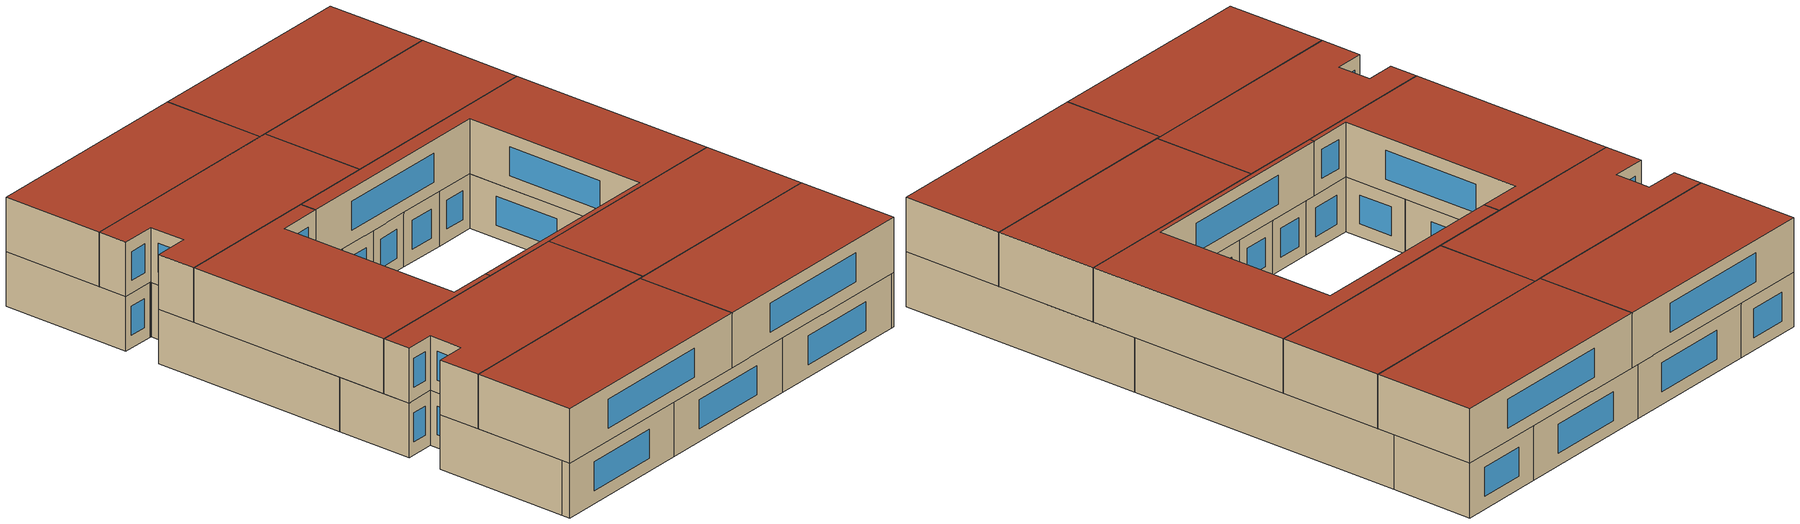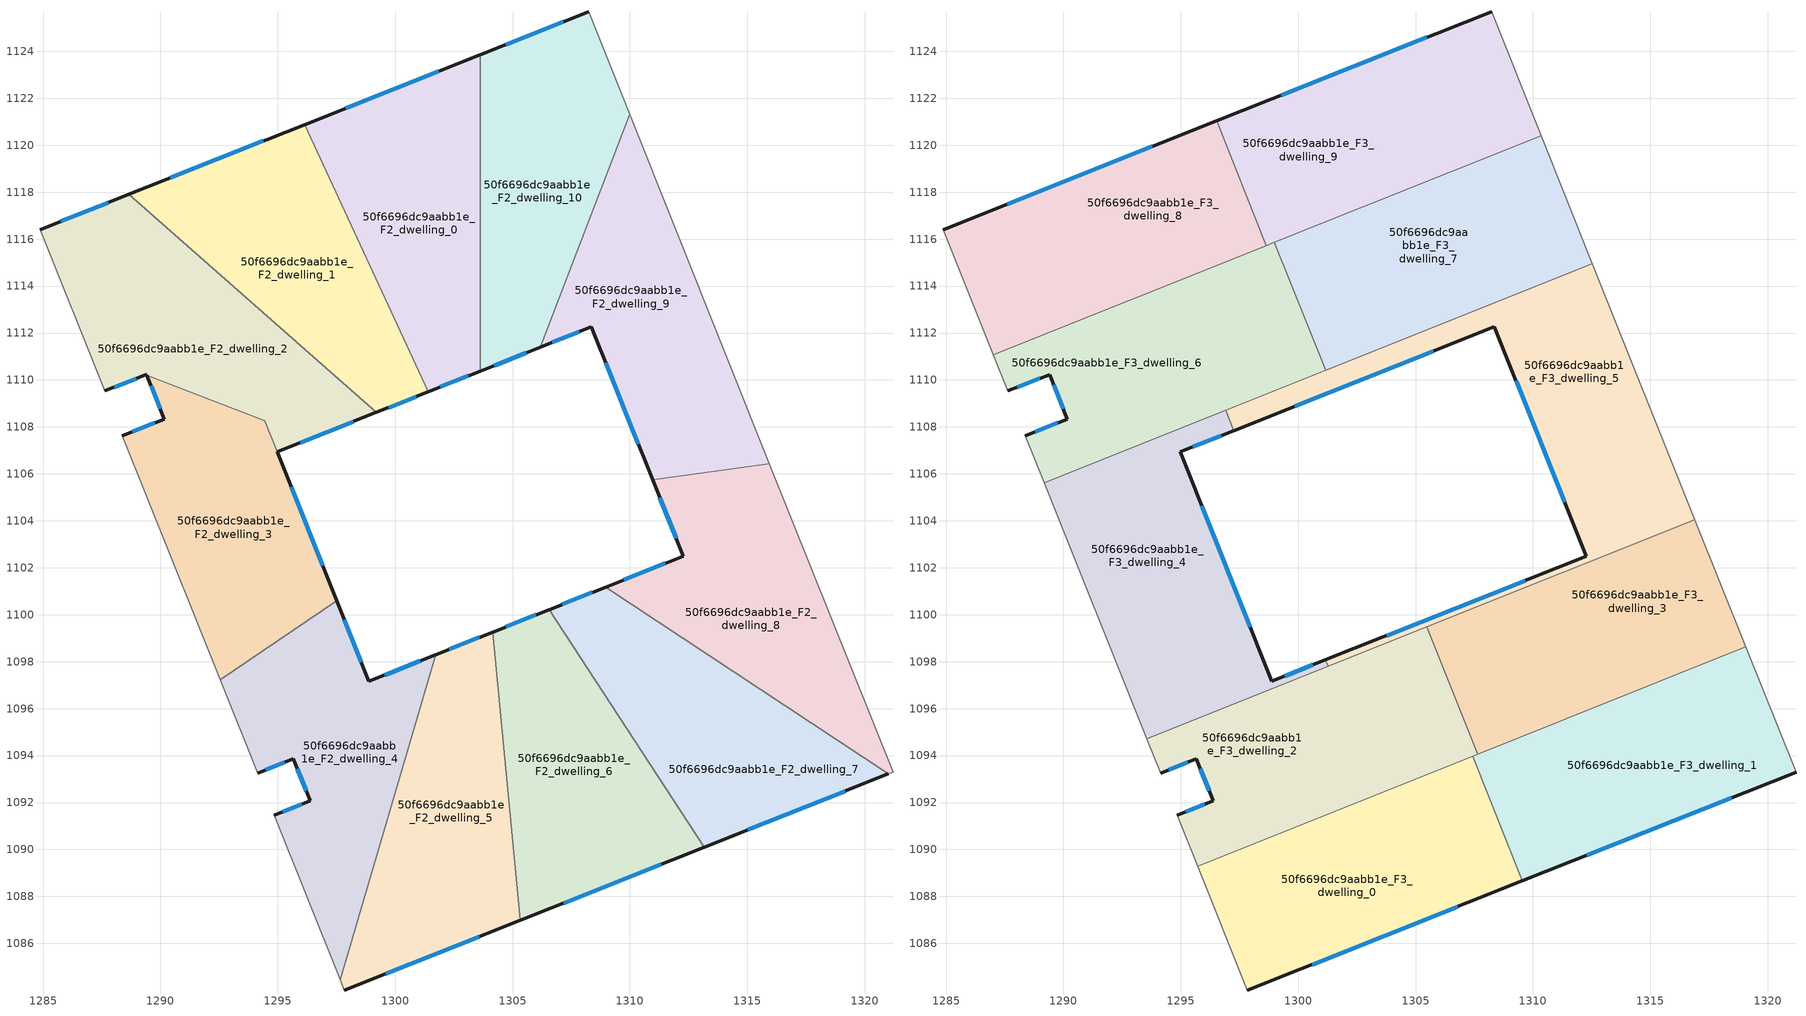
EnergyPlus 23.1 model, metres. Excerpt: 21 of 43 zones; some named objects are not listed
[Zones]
50f6696dc9aabb1e_F2_dwelling_0
 floor to 50f6696dc9aabb1e_F1_dwelling_0 (EU_floor_Construction): 1303.62,1123.86 1303.62,1110.38 1301.41,1109.5 1296.14,1120.88 z6
 wall outside (EU_wall_Construction): 1301.41,1109.5 1303.62,1110.38 / 1303.62,1123.86 1296.14,1120.88 z6:9
 wall to 50f6696dc9aabb1e_F2_dwelling_1 (EU_wall_Construction): 1296.14,1120.88 1301.41,1109.5 z6:9
 wall to 50f6696dc9aabb1e_F2_dwelling_10 (EU_wall_Construction): 1303.62,1110.38 1303.62,1123.86 z6:9
 window (EU_Window_Construction): 1301.93,1109.7 1303.1,1110.17 / 1301.87,1123.16 1297.9,1121.58 z6.7:8.3
50f6696dc9aabb1e_F2_dwelling_1
 floor to 50f6696dc9aabb1e_F1_dwelling_1 (EU_floor_Construction): 1296.14,1120.88 1301.41,1109.5 1299.2,1108.62 1288.66,1117.91 z6
 wall outside (EU_wall_Construction): 1299.2,1108.62 1301.41,1109.5 / 1296.14,1120.88 1288.66,1117.91 z6:9
 wall to 50f6696dc9aabb1e_F2_dwelling_2 (EU_wall_Construction): 1288.66,1117.91 1299.2,1108.62 z6:9
 window (EU_Window_Construction): 1299.72,1108.82 1300.89,1109.29 / 1294.38,1120.19 1290.42,1118.61 z6.7:8.3
50f6696dc9aabb1e_F2_dwelling_10
 floor to 50f6696dc9aabb1e_F1_dwelling_10 (EU_floor_Construction): 1308.24,1125.69 1309.99,1121.32 1306.18,1111.4 1303.62,1110.38 1303.62,1123.86 z6
 wall outside (EU_wall_Construction): 1303.62,1110.38 1306.18,1111.4 / 1308.24,1125.69 1303.62,1123.86 z6:9
 wall to 50f6696dc9aabb1e_F2_dwelling_9 (EU_wall_Construction): 1306.18,1111.4 1309.99,1121.32 z6:9
 wall adiabatic (EU_wall_Construction): 1309.99,1121.32 1308.24,1125.69 z6:9
 window (EU_Window_Construction): 1304.22,1110.62 1305.58,1111.16 / 1307.15,1125.26 1304.71,1124.29 z6.7:8.3
 ceiling adiabatic (EU_roof_Construction): 1306.65,1112.6 1309.51,1120.07 1303.62,1117.72 1303.62,1111.39 z9
50f6696dc9aabb1e_F2_dwelling_2
 floor to 50f6696dc9aabb1e_F1_dwelling_2 (EU_floor_Construction): 1299.2,1108.62 1294.97,1106.94 1294.45,1108.26 1289.43,1110.2 1289.41,1110.23 1289.37,1110.22 1287.62,1109.53 1284.87,1116.41 1288.66,1117.91 z6
 wall outside (EU_wall_Construction): 1287.62,1109.53 1289.37,1110.22 1289.41,1110.23 1289.43,1110.2 / 1288.66,1117.91 1284.87,1116.41 / 1294.97,1106.94 1299.2,1108.62 z6:9
 wall adiabatic (EU_wall_Construction): 1284.87,1116.41 1287.62,1109.53 z6:9
 wall to 50f6696dc9aabb1e_F2_dwelling_3 (EU_wall_Construction): 1294.45,1108.26 1294.97,1106.94 / 1289.43,1110.2 1294.44,1108.26 z6:9
 window (EU_Window_Construction): 1288.03,1109.69 1288.96,1110.06 / 1287.77,1117.56 1285.76,1116.76 / 1295.97,1107.33 1298.21,1108.22 z6.7:8.3
50f6696dc9aabb1e_F2_dwelling_3
 floor to 50f6696dc9aabb1e_F1_dwelling_3 (EU_floor_Construction): 1294.44,1108.26 1297.51,1100.59 1292.54,1097.23 1288.38,1107.62 1290.17,1108.33 1289.43,1110.2 z6
 wall outside (EU_wall_Construction): 1289.43,1110.2 1290.17,1108.33 1288.38,1107.62 / 1297.51,1100.59 1294.97,1106.94 z6:9
 wall to 50f6696dc9aabb1e_F2_dwelling_4 (EU_wall_Construction): 1292.54,1097.23 1297.51,1100.59 z6:9
 wall adiabatic (EU_wall_Construction): 1288.38,1107.62 1292.54,1097.23 z6:9
 window (EU_Window_Construction): 1289.75,1108.17 1288.8,1107.79 / 1289.6,1109.76 1290,1108.77 / 1296.92,1102.08 1295.57,1105.44 z6.7:8.3
50f6696dc9aabb1e_F2_dwelling_4
 floor to 50f6696dc9aabb1e_F1_dwelling_4 (EU_floor_Construction): 1301.73,1098.3 1297.66,1084.46 1294.85,1091.46 1296.38,1092.08 1295.67,1093.86 1294.14,1093.25 1292.54,1097.23 1297.51,1100.59 1298.88,1097.16 z6
 wall outside (EU_wall_Construction): 1294.14,1093.25 1295.67,1093.86 1296.38,1092.08 1294.85,1091.46 / 1301.73,1098.3 1298.88,1097.16 1297.51,1100.59 z6:9
 wall adiabatic (EU_wall_Construction): 1292.54,1097.23 1294.14,1093.25 / 1294.85,1091.46 1297.66,1084.46 z6:9
 wall to 50f6696dc9aabb1e_F2_dwelling_5 (EU_wall_Construction): 1297.66,1084.46 1301.73,1098.3 z6:9
 window (EU_Window_Construction): 1295.83,1093.44 1296.21,1092.5 / 1294.5,1093.39 1295.31,1093.72 / 1298.56,1097.97 1297.84,1099.78 / 1301.06,1098.03 1299.55,1097.43 / 1296.02,1091.93 1295.21,1091.61 z6.7:8.3
50f6696dc9aabb1e_F2_dwelling_5
 floor to 50f6696dc9aabb1e_F1_dwelling_5 (EU_floor_Construction): 1304.15,1099.26 1305.33,1086.98 1297.84,1084 1297.66,1084.46 1301.73,1098.3 z6
 wall outside (EU_wall_Construction): 1304.15,1099.26 1301.73,1098.3 / 1297.84,1084 1305.33,1086.98 z6:9
 wall to 50f6696dc9aabb1e_F2_dwelling_6 (EU_wall_Construction): 1305.33,1086.98 1304.15,1099.26 z6:9
 wall adiabatic (EU_wall_Construction): 1297.66,1084.46 1297.84,1084 z6:9
 window (EU_Window_Construction): 1303.58,1099.03 1302.3,1098.52 / 1299.6,1084.7 1303.57,1086.28 z6.7:8.3
 ceiling adiabatic (EU_roof_Construction): 1304.18,1098.96 1304.15,1099.26 1301.73,1098.3 1301.63,1097.94 z9
50f6696dc9aabb1e_F2_dwelling_6
 floor to 50f6696dc9aabb1e_F1_dwelling_6 (EU_floor_Construction): 1306.56,1100.22 1313.17,1090.1 1305.33,1086.98 1304.15,1099.26 z6
 wall outside (EU_wall_Construction): 1306.56,1100.22 1304.15,1099.26 / 1305.33,1086.98 1313.17,1090.1 z6:9
 wall to 50f6696dc9aabb1e_F2_dwelling_7 (EU_wall_Construction): 1313.17,1090.1 1306.56,1100.22 z6:9
 window (EU_Window_Construction): 1305.99,1099.99 1304.72,1099.48 / 1307.17,1087.71 1311.33,1089.37 z6.7:8.3
 ceiling adiabatic (EU_roof_Construction): 1306.72,1099.98 1306.56,1100.22 1304.15,1099.26 1304.18,1098.96 z9
50f6696dc9aabb1e_F2_dwelling_7
 floor to 50f6696dc9aabb1e_F1_dwelling_7 (EU_floor_Construction): 1321.01,1093.22 1313.17,1090.1 1306.56,1100.22 1308.97,1101.18 z6
 wall outside (EU_wall_Construction): 1308.97,1101.18 1306.56,1100.22 / 1313.17,1090.1 1321.01,1093.22 z6:9
 wall to 50f6696dc9aabb1e_F2_dwelling_8 (EU_wall_Construction): 1321.01,1093.22 1308.97,1101.18 z6:9
 window (EU_Window_Construction): 1308.4,1100.95 1307.13,1100.44 / 1315.01,1090.83 1319.17,1092.48 z6.7:8.3
50f6696dc9aabb1e_F2_dwelling_8
 floor to 50f6696dc9aabb1e_F1_dwelling_8 (EU_floor_Construction): 1315.95,1106.44 1321.21,1093.29 1321.01,1093.22 1308.97,1101.18 1312.27,1102.49 1310.97,1105.74 z6
 wall outside (EU_wall_Construction): 1310.97,1105.74 1312.27,1102.49 1308.97,1101.18 z6:9
 wall to 50f6696dc9aabb1e_F2_dwelling_9 (EU_wall_Construction): 1315.95,1106.44 1310.97,1105.74 z6:9
 wall adiabatic (EU_wall_Construction): 1321.01,1093.22 1321.21,1093.29 1315.95,1106.44 z6:9
 window (EU_Window_Construction): 1311.5,1102.18 1309.75,1101.49 / 1311.28,1104.98 1311.97,1103.25 z6.7:8.3
 ceiling adiabatic (EU_roof_Construction): 1319.07,1098.63 1316.9,1104.05 1309.25,1100.99 1315.18,1097.07 z9
50f6696dc9aabb1e_F2_dwelling_9
 floor to 50f6696dc9aabb1e_F1_dwelling_9 (EU_floor_Construction): 1309.99,1121.32 1315.95,1106.44 1310.97,1105.74 1308.36,1112.26 1306.18,1111.4 z6
 wall outside (EU_wall_Construction): 1306.18,1111.4 1308.36,1112.26 1310.97,1105.74 z6:9
 wall adiabatic (EU_wall_Construction): 1315.95,1106.44 1309.99,1121.32 z6:9
 window (EU_Window_Construction): 1308.98,1110.73 1310.36,1107.27 / 1306.7,1111.6 1307.85,1112.06 z6.7:8.3
50f6696dc9aabb1e_F3_dwelling_0
 floor to 50f6696dc9aabb1e_F2_dwelling_5 (EU_floor_Construction): 1304.76,1092.9 1305.33,1086.98 1297.84,1084 1297.66,1084.46 1299.53,1090.8 z9
 floor to 50f6696dc9aabb1e_F2_dwelling_6 (EU_floor_Construction): 1307.43,1093.97 1309.55,1088.66 1305.33,1086.98 1304.76,1092.9 z9
 floor to 50f6696dc9aabb1e_F2_dwelling_4 (EU_floor_Construction): 1299.53,1090.8 1297.66,1084.46 1295.73,1089.28 z9
 wall outside (EU_wall_Construction): 1297.84,1084 1309.55,1088.66 z9:12
 wall adiabatic (EU_wall_Construction): 1295.72,1089.28 1297.84,1084 z9:12
 wall to 50f6696dc9aabb1e_F3_dwelling_1 (EU_wall_Construction): 1309.55,1088.66 1307.43,1093.97 z9:12
 wall to 50f6696dc9aabb1e_F3_dwelling_2 (EU_wall_Construction): 1307.43,1093.97 1295.72,1089.28 z9:12
 window (EU_Window_Construction): 1300.59,1085.1 1306.8,1087.57 z9.7:11.3
 roof outside (EU_roof_Construction): 1309.55,1088.66 1307.43,1093.97 1295.72,1089.28 1297.84,1084 z12
50f6696dc9aabb1e_F3_dwelling_1
 floor to 50f6696dc9aabb1e_F2_dwelling_7 (EU_floor_Construction): 1321.01,1093.22 1313.17,1090.1 1309.98,1094.99 1315.18,1097.07 z9
 floor to 50f6696dc9aabb1e_F2_dwelling_8 (EU_floor_Construction): 1319.07,1098.63 1321.21,1093.29 1321.01,1093.22 1315.18,1097.07 z9
 floor to 50f6696dc9aabb1e_F2_dwelling_6 (EU_floor_Construction): 1309.98,1094.99 1313.17,1090.1 1309.55,1088.66 1307.43,1093.97 z9
 wall outside (EU_wall_Construction): 1309.55,1088.66 1321.21,1093.29 z9:12
 wall adiabatic (EU_wall_Construction): 1321.21,1093.29 1319.07,1098.63 z9:12
 wall to 50f6696dc9aabb1e_F3_dwelling_3 (EU_wall_Construction): 1319.07,1098.63 1307.65,1094.06 z9:12
 wall to 50f6696dc9aabb1e_F3_dwelling_2 (EU_wall_Construction): 1307.65,1094.06 1307.43,1093.97 z9:12
 window (EU_Window_Construction): 1312.29,1089.75 1318.47,1092.21 z9.7:11.3
 roof outside (EU_roof_Construction): 1321.21,1093.29 1319.07,1098.63 1307.43,1093.97 1309.55,1088.66 z12
50f6696dc9aabb1e_F3_dwelling_2
 floor to 50f6696dc9aabb1e_F2_dwelling_4 (EU_floor_Construction): 1301.63,1097.94 1299.53,1090.8 1295.73,1089.28 1294.85,1091.46 1296.38,1092.08 1295.67,1093.86 1294.14,1093.25 1293.55,1094.71 z9
 floor to 50f6696dc9aabb1e_F2_dwelling_5 (EU_floor_Construction): 1304.18,1098.96 1304.76,1092.9 1299.53,1090.8 1301.63,1097.94 z9
 floor to 50f6696dc9aabb1e_F2_dwelling_6 (EU_floor_Construction): 1305.48,1099.48 1307.65,1094.06 1304.76,1092.9 1304.18,1098.96 z9
 wall outside (EU_wall_Construction): 1294.14,1093.25 1295.67,1093.86 1296.38,1092.08 1294.85,1091.46 z9:12
 wall adiabatic (EU_wall_Construction): 1293.55,1094.71 1294.14,1093.25 / 1294.85,1091.46 1295.72,1089.28 z9:12
 wall to 50f6696dc9aabb1e_F3_dwelling_3 (EU_wall_Construction): 1307.65,1094.06 1305.48,1099.48 z9:12
 wall to 50f6696dc9aabb1e_F3_dwelling_4 (EU_wall_Construction): 1301.27,1097.8 1293.55,1094.71 z9:12
 wall to 50f6696dc9aabb1e_F3_dwelling_5 (EU_wall_Construction): 1305.48,1099.48 1301.27,1097.8 z9:12
 window (EU_Window_Construction): 1294.5,1093.39 1295.31,1093.72 / 1296.02,1091.93 1295.21,1091.61 / 1295.83,1093.44 1296.21,1092.5 z9.7:11.3
 roof outside (EU_roof_Construction): 1307.65,1094.06 1305.48,1099.48 1293.55,1094.71 1294.14,1093.25 1295.67,1093.86 1296.38,1092.08 1294.85,1091.46 1295.72,1089.28 z12
50f6696dc9aabb1e_F3_dwelling_3
 floor adiabatic (EU_floor_Construction): 1316.9,1104.05 1319.07,1098.63 1315.18,1097.07 1309.25,1100.99 z9
 floor to 50f6696dc9aabb1e_F2_dwelling_7 (EU_floor_Construction): 1315.18,1097.07 1309.98,1094.99 1306.72,1099.98 1309.25,1100.99 z9
 floor to 50f6696dc9aabb1e_F2_dwelling_6 (EU_floor_Construction): 1306.72,1099.98 1309.98,1094.99 1307.65,1094.06 1305.48,1099.48 z9
 wall adiabatic (EU_wall_Construction): 1319.07,1098.63 1316.9,1104.05 z9:12
 wall to 50f6696dc9aabb1e_F3_dwelling_5 (EU_wall_Construction): 1316.9,1104.05 1305.48,1099.48 z9:12
 roof outside (EU_roof_Construction): 1319.07,1098.63 1316.9,1104.05 1305.48,1099.48 1307.65,1094.06 z12
50f6696dc9aabb1e_F3_dwelling_4
 floor to 50f6696dc9aabb1e_F2_dwelling_3 (EU_floor_Construction): 1294.63,1107.79 1297.51,1100.59 1292.54,1097.23 1289.19,1105.61 z9
 floor to 50f6696dc9aabb1e_F2_dwelling_2 (EU_floor_Construction): 1296.91,1108.7 1297.25,1107.84 1294.97,1106.94 1294.63,1107.79 z9
 floor to 50f6696dc9aabb1e_F2_dwelling_4 (EU_floor_Construction): 1301.16,1098.07 1301.27,1097.8 1293.55,1094.71 1292.54,1097.23 1297.51,1100.59 1298.88,1097.16 z9
 wall outside (EU_wall_Construction): 1301.16,1098.07 1298.88,1097.16 1294.97,1106.94 1297.25,1107.84 z9:12
 wall to 50f6696dc9aabb1e_F3_dwelling_5 (EU_wall_Construction): 1297.25,1107.84 1296.91,1108.7 / 1301.27,1097.8 1301.16,1098.07 z9:12
 wall adiabatic (EU_wall_Construction): 1289.19,1105.61 1293.55,1094.71 z9:12
 wall to 50f6696dc9aabb1e_F3_dwelling_6 (EU_wall_Construction): 1296.91,1108.7 1289.19,1105.61 z9:12
 window (EU_Window_Construction): 1295.51,1107.15 1296.72,1107.63 / 1297.97,1099.46 1295.89,1104.64 / 1300.63,1097.86 1299.42,1097.38 z9.7:11.3
 roof outside (EU_roof_Construction): 1301.27,1097.8 1301.16,1098.07 1298.88,1097.16 1294.97,1106.94 1297.25,1107.84 1296.91,1108.7 1289.19,1105.61 1293.55,1094.71 z12
50f6696dc9aabb1e_F3_dwelling_5
 floor to 50f6696dc9aabb1e_F2_dwelling_9 (EU_floor_Construction): 1312.53,1114.96 1315.95,1106.44 1310.97,1105.74 1308.36,1112.26 1306.19,1111.4 1306.65,1112.6 z9
 floor to 50f6696dc9aabb1e_F2_dwelling_0 (EU_floor_Construction): 1303.62,1111.39 1303.62,1110.38 1301.41,1109.5 1301.02,1110.35 z9
 floor to 50f6696dc9aabb1e_F2_dwelling_4 (EU_floor_Construction): 1301.73,1098.3 1301.63,1097.94 1301.27,1097.8 1301.16,1098.07 z9
 floor to 50f6696dc9aabb1e_F2_dwelling_10 (EU_floor_Construction): 1306.65,1112.6 1306.19,1111.4 1303.62,1110.38 1303.62,1111.39 z9
 floor to 50f6696dc9aabb1e_F2_dwelling_1 (EU_floor_Construction): 1301.02,1110.35 1301.41,1109.5 1299.2,1108.62 1298.41,1109.31 z9
 floor to 50f6696dc9aabb1e_F2_dwelling_7 (EU_floor_Construction): 1309.25,1100.99 1306.72,1099.98 1306.56,1100.22 1308.97,1101.18 z9
 floor to 50f6696dc9aabb1e_F2_dwelling_2 (EU_floor_Construction): 1299.2,1108.62 1297.25,1107.84 1296.91,1108.7 1298.41,1109.31 z9
 floor to 50f6696dc9aabb1e_F2_dwelling_8 (EU_floor_Construction): 1315.95,1106.44 1316.9,1104.05 1309.25,1100.99 1308.97,1101.18 1312.27,1102.49 1310.97,1105.74 z9
 floor adiabatic (EU_floor_Construction): 1308.97,1101.18 1306.56,1100.22 1306.72,1099.98 1301.63,1097.94 1301.73,1098.3 z9
 wall outside (EU_wall_Construction): 1297.25,1107.84 1308.36,1112.26 1312.27,1102.49 1301.16,1098.07 z9:12
 wall adiabatic (EU_wall_Construction): 1316.9,1104.05 1312.53,1114.96 z9:12
 wall to 50f6696dc9aabb1e_F3_dwelling_7 (EU_wall_Construction): 1312.53,1114.96 1301.17,1110.41 z9:12
 wall to 50f6696dc9aabb1e_F3_dwelling_6 (EU_wall_Construction): 1301.17,1110.41 1296.91,1108.7 z9:12
 window (EU_Window_Construction): 1309.66,1101.45 1303.77,1099.11 / 1309.28,1109.97 1311.35,1104.79 / 1299.86,1108.88 1305.75,1111.23 z9.7:11.3
 roof outside (EU_roof_Construction): 1316.9,1104.05 1312.53,1114.96 1296.91,1108.7 1297.25,1107.84 1308.36,1112.26 1312.27,1102.49 1301.16,1098.07 1301.27,1097.8 z12
50f6696dc9aabb1e_F3_dwelling_6
 floor to 50f6696dc9aabb1e_F2_dwelling_2 (EU_floor_Construction): 1298.41,1109.31 1294.63,1107.79 1294.45,1108.26 1289.43,1110.2 1289.41,1110.23 1287.62,1109.53 1287.01,1111.07 1293.48,1113.66 z9
 floor to 50f6696dc9aabb1e_F2_dwelling_1 (EU_floor_Construction): 1298.55,1115.69 1301.02,1110.35 1298.41,1109.31 1293.48,1113.66 z9
 floor to 50f6696dc9aabb1e_F2_dwelling_3 (EU_floor_Construction): 1294.44,1108.26 1294.63,1107.79 1289.19,1105.61 1288.38,1107.62 1290.17,1108.33 1289.43,1110.2 z9
 floor to 50f6696dc9aabb1e_F2_dwelling_0 (EU_floor_Construction): 1298.99,1115.86 1301.17,1110.41 1301.02,1110.35 1298.55,1115.69 z9
 wall outside (EU_wall_Construction): 1287.62,1109.53 1289.41,1110.23 1290.17,1108.33 1288.38,1107.62 z9:12
 wall to 50f6696dc9aabb1e_F3_dwelling_7 (EU_wall_Construction): 1301.17,1110.41 1298.99,1115.86 z9:12
 wall adiabatic (EU_wall_Construction): 1288.38,1107.62 1289.19,1105.61 / 1287.01,1111.07 1287.62,1109.53 z9:12
 wall to 50f6696dc9aabb1e_F3_dwelling_8 (EU_wall_Construction): 1298.65,1115.73 1287.01,1111.07 z9:12
 wall to 50f6696dc9aabb1e_F3_dwelling_9 (EU_wall_Construction): 1298.99,1115.86 1298.65,1115.73 z9:12
 window (EU_Window_Construction): 1289.75,1108.17 1288.8,1107.79 / 1289.59,1109.79 1289.99,1108.78 / 1288.04,1109.7 1288.99,1110.07 z9.7:11.3
 roof outside (EU_roof_Construction): 1301.17,1110.41 1298.99,1115.86 1287.01,1111.07 1287.62,1109.53 1289.41,1110.23 1290.17,1108.33 1288.38,1107.62 1289.19,1105.61 z12
50f6696dc9aabb1e_F3_dwelling_7
 floor to 50f6696dc9aabb1e_F2_dwelling_9 (EU_floor_Construction): 1310.35,1120.41 1312.53,1114.96 1306.65,1112.6 1309.51,1120.07 z9
 floor to 50f6696dc9aabb1e_F2_dwelling_0 (EU_floor_Construction): 1303.62,1117.72 1303.62,1111.39 1301.17,1110.41 1298.99,1115.86 z9
 floor adiabatic (EU_floor_Construction): 1309.51,1120.07 1306.65,1112.6 1303.62,1111.39 1303.62,1117.72 z9
 wall adiabatic (EU_wall_Construction): 1312.53,1114.96 1310.35,1120.41 z9:12
 wall to 50f6696dc9aabb1e_F3_dwelling_9 (EU_wall_Construction): 1310.35,1120.41 1298.99,1115.86 z9:12
 roof outside (EU_roof_Construction): 1312.53,1114.96 1310.35,1120.41 1298.99,1115.86 1301.17,1110.41 z12
50f6696dc9aabb1e_F3_dwelling_8
 floor to 50f6696dc9aabb1e_F2_dwelling_1 (EU_floor_Construction): 1296.14,1120.88 1298.55,1115.69 1293.48,1113.66 1288.66,1117.91 z9
 floor to 50f6696dc9aabb1e_F2_dwelling_2 (EU_floor_Construction): 1293.48,1113.66 1287.01,1111.07 1284.87,1116.41 1288.66,1117.91 z9
 floor to 50f6696dc9aabb1e_F2_dwelling_0 (EU_floor_Construction): 1296.52,1121.03 1298.65,1115.73 1298.55,1115.69 1296.14,1120.88 z9
 wall outside (EU_wall_Construction): 1296.52,1121.03 1284.87,1116.41 z9:12
 wall to 50f6696dc9aabb1e_F3_dwelling_9 (EU_wall_Construction): 1298.65,1115.72 1296.52,1121.03 z9:12
 wall adiabatic (EU_wall_Construction): 1284.87,1116.41 1287.01,1111.07 z9:12
 window (EU_Window_Construction): 1293.79,1119.95 1287.61,1117.49 z9.7:11.3
 roof outside (EU_roof_Construction): 1298.65,1115.72 1296.52,1121.03 1284.87,1116.41 1287.01,1111.07 z12
50f6696dc9aabb1e_F3_dwelling_9
 floor to 50f6696dc9aabb1e_F2_dwelling_0 (EU_floor_Construction): 1303.62,1123.85 1303.62,1117.72 1298.65,1115.72 1296.52,1121.03 z9
 floor to 50f6696dc9aabb1e_F2_dwelling_10 (EU_floor_Construction): 1308.24,1125.69 1309.99,1121.32 1309.51,1120.07 1303.62,1117.72 1303.62,1123.85 z9
 floor to 50f6696dc9aabb1e_F2_dwelling_9 (EU_floor_Construction): 1309.99,1121.32 1310.35,1120.41 1309.51,1120.07 z9
 wall outside (EU_wall_Construction): 1308.24,1125.69 1296.52,1121.03 z9:12
 wall adiabatic (EU_wall_Construction): 1310.35,1120.41 1308.24,1125.69 z9:12
 window (EU_Window_Construction): 1305.49,1124.6 1299.27,1122.13 z9.7:11.3
 roof outside (EU_roof_Construction): 1310.35,1120.41 1308.24,1125.69 1296.52,1121.03 1298.65,1115.72 z12
[Building]
EU S2 Campaign: North Axis=0; Terrain=City; Solar Distribution=FullExterior
[Site:Location]
Budapest.Ferenc.Liszt.Intl.AP: Latitude=47.437; Longitude=19.256; Time Zone=1; Elevation=185
[SizingPeriod:WeatherFileDays]
AnnualSizingPeriod: Begin Month=1; Begin Day of Month=1; End Month=12; End Day of Month=31; Day of Week for Start Day=Monday; Use Weather File Daylight Saving Period=No; Use Weather File Rain and Snow Indicators=No
[MATERIAL]
EU_InternalMass_Material: Roughness=MediumRough; Thickness=0.1; Conductivity=1; Density=1800; Specific Heat=900; Thermal Absorptance=0.9; Solar Absorptance=0.7; Visible Absorptance=0.7
[MATERIAL:NOMASS] Roughness=MediumRough; Thermal Absorptance=0.9; Solar Absorptance=0.7; Visible Absorptance=0.7
Name | Thermal Resistance
EU_wall_NoMass | 0.832559
EU_roof_NoMass | 1.39638
EU_floor_NoMass | 0.872794
[WINDOWMATERIAL:SIMPLEGLAZINGSYSTEM]
EU_Window_SimpleGlazing: UFactor=2.79869; Solar Heat Gain Coefficient=0.75; Visible Transmittance=0.75
[CONSTRUCTION]
EU_wall_Construction: EU_wall_NoMass
EU_roof_Construction: EU_roof_NoMass
EU_floor_Construction: EU_floor_NoMass
EU_Window_Construction: EU_Window_SimpleGlazing
EU_InternalMass_Construction: EU_InternalMass_Material
[ZONE] Type=1; Multiplier=1; Ceiling Height=autocalculate; Floor Area=autocalculate; Part of Total Floor Area=Yes
Name | Volume
50f6696dc9aabb1e_F2_dwelling_0 | 196.015
50f6696dc9aabb1e_F3_dwelling_0 | 215.638
50f6696dc9aabb1e_F2_dwelling_1 | 196.073
50f6696dc9aabb1e_F3_dwelling_1 | 215.656
50f6696dc9aabb1e_F2_dwelling_10 | 196.064
50f6696dc9aabb1e_F2_dwelling_2 | 204.232
50f6696dc9aabb1e_F3_dwelling_2 | 215.669
50f6696dc9aabb1e_F2_dwelling_3 | 187.801
50f6696dc9aabb1e_F3_dwelling_3 | 215.649
50f6696dc9aabb1e_F2_dwelling_4 | 196.051
50f6696dc9aabb1e_F3_dwelling_4 | 215.677
50f6696dc9aabb1e_F2_dwelling_5 | 196.04
50f6696dc9aabb1e_F3_dwelling_5 | 215.629
50f6696dc9aabb1e_F2_dwelling_6 | 196.042
50f6696dc9aabb1e_F3_dwelling_6 | 215.639
50f6696dc9aabb1e_F2_dwelling_7 | 196.021
50f6696dc9aabb1e_F3_dwelling_7 | 215.633
50f6696dc9aabb1e_F2_dwelling_8 | 196.063
50f6696dc9aabb1e_F3_dwelling_8 | 215.655
50f6696dc9aabb1e_F2_dwelling_9 | 196.036
50f6696dc9aabb1e_F3_dwelling_9 | 215.66
[INTERNALMASS] Construction=EU_InternalMass_Construction
Name | Zone or ZoneList | Surface Area
50f6696dc9aabb1e_F2_dwelling_0_EU_InternalMass | 50f6696dc9aabb1e_F2_dwelling_0 | 65.3382
50f6696dc9aabb1e_F2_dwelling_1_EU_InternalMass | 50f6696dc9aabb1e_F2_dwelling_1 | 65.3578
50f6696dc9aabb1e_F2_dwelling_2_EU_InternalMass | 50f6696dc9aabb1e_F2_dwelling_2 | 68.0778
50f6696dc9aabb1e_F2_dwelling_3_EU_InternalMass | 50f6696dc9aabb1e_F2_dwelling_3 | 62.6131
50f6696dc9aabb1e_F2_dwelling_4_EU_InternalMass | 50f6696dc9aabb1e_F2_dwelling_4 | 65.3506
50f6696dc9aabb1e_F2_dwelling_5_EU_InternalMass | 50f6696dc9aabb1e_F2_dwelling_5 | 65.3464
50f6696dc9aabb1e_F2_dwelling_6_EU_InternalMass | 50f6696dc9aabb1e_F2_dwelling_6 | 65.3475
50f6696dc9aabb1e_F2_dwelling_7_EU_InternalMass | 50f6696dc9aabb1e_F2_dwelling_7 | 65.3402
50f6696dc9aabb1e_F2_dwelling_8_EU_InternalMass | 50f6696dc9aabb1e_F2_dwelling_8 | 65.3545
50f6696dc9aabb1e_F2_dwelling_9_EU_InternalMass | 50f6696dc9aabb1e_F2_dwelling_9 | 65.3454
50f6696dc9aabb1e_F2_dwelling_10_EU_InternalMass | 50f6696dc9aabb1e_F2_dwelling_10 | 65.3549
50f6696dc9aabb1e_F3_dwelling_0_EU_InternalMass | 50f6696dc9aabb1e_F3_dwelling_0 | 71.8805
50f6696dc9aabb1e_F3_dwelling_1_EU_InternalMass | 50f6696dc9aabb1e_F3_dwelling_1 | 71.8841
50f6696dc9aabb1e_F3_dwelling_2_EU_InternalMass | 50f6696dc9aabb1e_F3_dwelling_2 | 71.8901
50f6696dc9aabb1e_F3_dwelling_3_EU_InternalMass | 50f6696dc9aabb1e_F3_dwelling_3 | 71.8829
50f6696dc9aabb1e_F3_dwelling_4_EU_InternalMass | 50f6696dc9aabb1e_F3_dwelling_4 | 71.8843
50f6696dc9aabb1e_F3_dwelling_5_EU_InternalMass | 50f6696dc9aabb1e_F3_dwelling_5 | 71.8789
50f6696dc9aabb1e_F3_dwelling_6_EU_InternalMass | 50f6696dc9aabb1e_F3_dwelling_6 | 71.8792
50f6696dc9aabb1e_F3_dwelling_7_EU_InternalMass | 50f6696dc9aabb1e_F3_dwelling_7 | 71.8768
50f6696dc9aabb1e_F3_dwelling_8_EU_InternalMass | 50f6696dc9aabb1e_F3_dwelling_8 | 71.885
50f6696dc9aabb1e_F3_dwelling_9_EU_InternalMass | 50f6696dc9aabb1e_F3_dwelling_9 | 71.8855
[OTHEREQUIPMENT] Fuel Type=Electricity; Design Level Calculation Method=Watts/Area; Power per Zone Floor Area=1; Fraction Latent=0; Fraction Radiant=0; Fraction Lost=0; Carbon Dioxide Generation Rate=0; EndUse Subcategory=EU_Step8_InternalGains
Name | Zone or ZoneList or Space or SpaceList | Schedule
EU_Step8_InternalGain_50f6696dc9aabb1e_F2_dwelling_0_f000 | 50f6696dc9aabb1e_F2_dwelling_0 | EU_Step8_GainSchedule_50f6696dc9aabb1e_F2_dwelling_0_f000
EU_Step8_InternalGain_50f6696dc9aabb1e_F2_dwelling_1_f000 | 50f6696dc9aabb1e_F2_dwelling_1 | EU_Step8_GainSchedule_50f6696dc9aabb1e_F2_dwelling_1_f000
EU_Step8_InternalGain_50f6696dc9aabb1e_F2_dwelling_2_f000 | 50f6696dc9aabb1e_F2_dwelling_2 | EU_Step8_GainSchedule_50f6696dc9aabb1e_F2_dwelling_2_f000
EU_Step8_InternalGain_50f6696dc9aabb1e_F2_dwelling_3_f000 | 50f6696dc9aabb1e_F2_dwelling_3 | EU_Step8_GainSchedule_50f6696dc9aabb1e_F2_dwelling_3_f000
EU_Step8_InternalGain_50f6696dc9aabb1e_F2_dwelling_4_f000 | 50f6696dc9aabb1e_F2_dwelling_4 | EU_Step8_GainSchedule_50f6696dc9aabb1e_F2_dwelling_4_f000
EU_Step8_InternalGain_50f6696dc9aabb1e_F2_dwelling_5_f000 | 50f6696dc9aabb1e_F2_dwelling_5 | EU_Step8_GainSchedule_50f6696dc9aabb1e_F2_dwelling_5_f000
EU_Step8_InternalGain_50f6696dc9aabb1e_F2_dwelling_6_f000 | 50f6696dc9aabb1e_F2_dwelling_6 | EU_Step8_GainSchedule_50f6696dc9aabb1e_F2_dwelling_6_f000
EU_Step8_InternalGain_50f6696dc9aabb1e_F2_dwelling_7_f000 | 50f6696dc9aabb1e_F2_dwelling_7 | EU_Step8_GainSchedule_50f6696dc9aabb1e_F2_dwelling_7_f000
EU_Step8_InternalGain_50f6696dc9aabb1e_F2_dwelling_8_f000 | 50f6696dc9aabb1e_F2_dwelling_8 | EU_Step8_GainSchedule_50f6696dc9aabb1e_F2_dwelling_8_f000
EU_Step8_InternalGain_50f6696dc9aabb1e_F2_dwelling_9_f000 | 50f6696dc9aabb1e_F2_dwelling_9 | EU_Step8_GainSchedule_50f6696dc9aabb1e_F2_dwelling_9_f000
EU_Step8_InternalGain_50f6696dc9aabb1e_F2_dwelling_10_f000 | 50f6696dc9aabb1e_F2_dwelling_10 | EU_Step8_GainSchedule_50f6696dc9aabb1e_F2_dwelling_10_f000
EU_Step8_InternalGain_50f6696dc9aabb1e_F3_dwelling_0_f000 | 50f6696dc9aabb1e_F3_dwelling_0 | EU_Step8_GainSchedule_50f6696dc9aabb1e_F3_dwelling_0_f000
EU_Step8_InternalGain_50f6696dc9aabb1e_F3_dwelling_1_f000 | 50f6696dc9aabb1e_F3_dwelling_1 | EU_Step8_GainSchedule_50f6696dc9aabb1e_F3_dwelling_1_f000
EU_Step8_InternalGain_50f6696dc9aabb1e_F3_dwelling_2_f000 | 50f6696dc9aabb1e_F3_dwelling_2 | EU_Step8_GainSchedule_50f6696dc9aabb1e_F3_dwelling_2_f000
EU_Step8_InternalGain_50f6696dc9aabb1e_F3_dwelling_3_f000 | 50f6696dc9aabb1e_F3_dwelling_3 | EU_Step8_GainSchedule_50f6696dc9aabb1e_F3_dwelling_3_f000
EU_Step8_InternalGain_50f6696dc9aabb1e_F3_dwelling_4_f000 | 50f6696dc9aabb1e_F3_dwelling_4 | EU_Step8_GainSchedule_50f6696dc9aabb1e_F3_dwelling_4_f000
EU_Step8_InternalGain_50f6696dc9aabb1e_F3_dwelling_5_f000 | 50f6696dc9aabb1e_F3_dwelling_5 | EU_Step8_GainSchedule_50f6696dc9aabb1e_F3_dwelling_5_f000
EU_Step8_InternalGain_50f6696dc9aabb1e_F3_dwelling_6_f000 | 50f6696dc9aabb1e_F3_dwelling_6 | EU_Step8_GainSchedule_50f6696dc9aabb1e_F3_dwelling_6_f000
EU_Step8_InternalGain_50f6696dc9aabb1e_F3_dwelling_7_f000 | 50f6696dc9aabb1e_F3_dwelling_7 | EU_Step8_GainSchedule_50f6696dc9aabb1e_F3_dwelling_7_f000
EU_Step8_InternalGain_50f6696dc9aabb1e_F3_dwelling_8_f000 | 50f6696dc9aabb1e_F3_dwelling_8 | EU_Step8_GainSchedule_50f6696dc9aabb1e_F3_dwelling_8_f000
EU_Step8_InternalGain_50f6696dc9aabb1e_F3_dwelling_9_f000 | 50f6696dc9aabb1e_F3_dwelling_9 | EU_Step8_GainSchedule_50f6696dc9aabb1e_F3_dwelling_9_f000
[ZONEVENTILATION:DESIGNFLOWRATE] Schedule=EU_AlwaysOn; Design Flow Rate Calculation Method=AirChanges/Hour; Air Changes per Hour=0.475469; Ventilation Type=Natural; Fan Pressure Rise=0; Fan Total Efficiency=1; Constant Term Coefficient=1; Temperature Term Coefficient=0; Velocity Term Coefficient=0; Velocity Squared Term Coefficient=0; Minimum Indoor Temperature=-100; Maximum Indoor Temperature=100; Delta Temperature=-100; Minimum Outdoor Temperature=-100; Maximum Outdoor Temperature=100; Maximum Wind Speed=40
Name | Zone or ZoneList or Space or SpaceList
EU_ConstantAir_50f6696dc9aabb1e_F2_dwelling_0 | 50f6696dc9aabb1e_F2_dwelling_0
EU_ConstantAir_50f6696dc9aabb1e_F2_dwelling_1 | 50f6696dc9aabb1e_F2_dwelling_1
EU_ConstantAir_50f6696dc9aabb1e_F2_dwelling_2 | 50f6696dc9aabb1e_F2_dwelling_2
EU_ConstantAir_50f6696dc9aabb1e_F2_dwelling_3 | 50f6696dc9aabb1e_F2_dwelling_3
EU_ConstantAir_50f6696dc9aabb1e_F2_dwelling_4 | 50f6696dc9aabb1e_F2_dwelling_4
EU_ConstantAir_50f6696dc9aabb1e_F2_dwelling_5 | 50f6696dc9aabb1e_F2_dwelling_5
EU_ConstantAir_50f6696dc9aabb1e_F2_dwelling_6 | 50f6696dc9aabb1e_F2_dwelling_6
EU_ConstantAir_50f6696dc9aabb1e_F2_dwelling_7 | 50f6696dc9aabb1e_F2_dwelling_7
EU_ConstantAir_50f6696dc9aabb1e_F2_dwelling_8 | 50f6696dc9aabb1e_F2_dwelling_8
EU_ConstantAir_50f6696dc9aabb1e_F2_dwelling_9 | 50f6696dc9aabb1e_F2_dwelling_9
EU_ConstantAir_50f6696dc9aabb1e_F2_dwelling_10 | 50f6696dc9aabb1e_F2_dwelling_10
EU_ConstantAir_50f6696dc9aabb1e_F3_dwelling_0 | 50f6696dc9aabb1e_F3_dwelling_0
EU_ConstantAir_50f6696dc9aabb1e_F3_dwelling_1 | 50f6696dc9aabb1e_F3_dwelling_1
EU_ConstantAir_50f6696dc9aabb1e_F3_dwelling_2 | 50f6696dc9aabb1e_F3_dwelling_2
EU_ConstantAir_50f6696dc9aabb1e_F3_dwelling_3 | 50f6696dc9aabb1e_F3_dwelling_3
EU_ConstantAir_50f6696dc9aabb1e_F3_dwelling_4 | 50f6696dc9aabb1e_F3_dwelling_4
EU_ConstantAir_50f6696dc9aabb1e_F3_dwelling_5 | 50f6696dc9aabb1e_F3_dwelling_5
EU_ConstantAir_50f6696dc9aabb1e_F3_dwelling_6 | 50f6696dc9aabb1e_F3_dwelling_6
EU_ConstantAir_50f6696dc9aabb1e_F3_dwelling_7 | 50f6696dc9aabb1e_F3_dwelling_7
EU_ConstantAir_50f6696dc9aabb1e_F3_dwelling_8 | 50f6696dc9aabb1e_F3_dwelling_8
EU_ConstantAir_50f6696dc9aabb1e_F3_dwelling_9 | 50f6696dc9aabb1e_F3_dwelling_9
[HVACTEMPLATE:ZONE:IDEALLOADSAIRSYSTEM] System Availability Schedule=EU_AlwaysOn; Maximum Heating Supply Air Temperature=50; Minimum Cooling Supply Air Temperature=13; Maximum Heating Supply Air Humidity Ratio=0.0156; Minimum Cooling Supply Air Humidity Ratio=0.0077; Heating Limit=NoLimit; Cooling Limit=NoLimit; Heating Availability Schedule=EU_AlwaysOn; Cooling Availability Schedule=EU_CoolingOff; Dehumidification Control Type=ConstantSensibleHeatRatio; Cooling Sensible Heat Ratio=0.7; Dehumidification Setpoint=60; Humidification Control Type=None; Humidification Setpoint=30; Outdoor Air Method=None; Outdoor Air Flow Rate per Person=0.00944; Outdoor Air Flow Rate per Zone Floor Area=0; Outdoor Air Flow Rate per Zone=0; Demand Controlled Ventilation Type=None; Outdoor Air Economizer Type=NoEconomizer; Heat Recovery Type=None; Sensible Heat Recovery Effectiveness=0.7; Latent Heat Recovery Effectiveness=0.65
Name | Template Thermostat
50f6696dc9aabb1e_F2_dwelling_0 | EU_HeatOnly_50f6696dc9aabb1e_F2_dwelling_0
50f6696dc9aabb1e_F2_dwelling_1 | EU_HeatOnly_50f6696dc9aabb1e_F2_dwelling_1
50f6696dc9aabb1e_F2_dwelling_2 | EU_HeatOnly_50f6696dc9aabb1e_F2_dwelling_2
50f6696dc9aabb1e_F2_dwelling_3 | EU_HeatOnly_50f6696dc9aabb1e_F2_dwelling_3
50f6696dc9aabb1e_F2_dwelling_4 | EU_HeatOnly_50f6696dc9aabb1e_F2_dwelling_4
50f6696dc9aabb1e_F2_dwelling_5 | EU_HeatOnly_50f6696dc9aabb1e_F2_dwelling_5
50f6696dc9aabb1e_F2_dwelling_6 | EU_HeatOnly_50f6696dc9aabb1e_F2_dwelling_6
50f6696dc9aabb1e_F2_dwelling_7 | EU_HeatOnly_50f6696dc9aabb1e_F2_dwelling_7
50f6696dc9aabb1e_F2_dwelling_8 | EU_HeatOnly_50f6696dc9aabb1e_F2_dwelling_8
50f6696dc9aabb1e_F2_dwelling_9 | EU_HeatOnly_50f6696dc9aabb1e_F2_dwelling_9
50f6696dc9aabb1e_F2_dwelling_10 | EU_HeatOnly_50f6696dc9aabb1e_F2_dwelling_10
50f6696dc9aabb1e_F3_dwelling_0 | EU_HeatOnly_50f6696dc9aabb1e_F3_dwelling_0
50f6696dc9aabb1e_F3_dwelling_1 | EU_HeatOnly_50f6696dc9aabb1e_F3_dwelling_1
50f6696dc9aabb1e_F3_dwelling_2 | EU_HeatOnly_50f6696dc9aabb1e_F3_dwelling_2
50f6696dc9aabb1e_F3_dwelling_3 | EU_HeatOnly_50f6696dc9aabb1e_F3_dwelling_3
50f6696dc9aabb1e_F3_dwelling_4 | EU_HeatOnly_50f6696dc9aabb1e_F3_dwelling_4
50f6696dc9aabb1e_F3_dwelling_5 | EU_HeatOnly_50f6696dc9aabb1e_F3_dwelling_5
50f6696dc9aabb1e_F3_dwelling_6 | EU_HeatOnly_50f6696dc9aabb1e_F3_dwelling_6
50f6696dc9aabb1e_F3_dwelling_7 | EU_HeatOnly_50f6696dc9aabb1e_F3_dwelling_7
50f6696dc9aabb1e_F3_dwelling_8 | EU_HeatOnly_50f6696dc9aabb1e_F3_dwelling_8
50f6696dc9aabb1e_F3_dwelling_9 | EU_HeatOnly_50f6696dc9aabb1e_F3_dwelling_9
[SIZING:ZONE] Zone Cooling Design Supply Air Temperature Input Method=SupplyAirTemperature; Zone Cooling Design Supply Air Temperature=13; Zone Heating Design Supply Air Temperature Input Method=SupplyAirTemperature; Zone Heating Design Supply Air Temperature=50; Zone Cooling Design Supply Air Humidity Ratio=0.008; Zone Heating Design Supply Air Humidity Ratio=0.008; Cooling Design Air Flow Method=DesignDay; Cooling Design Air Flow Rate=0; Cooling Minimum Air Flow per Zone Floor Area=0.000762; Cooling Minimum Air Flow=0; Cooling Minimum Air Flow Fraction=0.2; Heating Design Air Flow Method=DesignDay; Heating Design Air Flow Rate=0; Heating Maximum Air Flow per Zone Floor Area=0.002032; Heating Maximum Air Flow=0.141576; Heating Maximum Air Flow Fraction=0.3; Account for Dedicated Outdoor Air System=No; Dedicated Outdoor Air System Control Strategy=NeutralSupplyAir; Dedicated Outdoor Air Low Setpoint Temperature for Design=autosize; Dedicated Outdoor Air High Setpoint Temperature for Design=autosize; Zone Load Sizing Method=Sensible Load Only No Latent Load; Zone Latent Cooling Design Supply Air Humidity Ratio Input Method=HumidityRatioDifference; Zone Cooling Design Supply Air Humidity Ratio Difference=0.005; Zone Latent Heating Design Supply Air Humidity Ratio Input Method=HumidityRatioDifference; Zone Humidification Design Supply Air Humidity Ratio Difference=0.005
50f6696dc9aabb1e_F2_dwelling_0; 50f6696dc9aabb1e_F2_dwelling_1; 50f6696dc9aabb1e_F2_dwelling_2; 50f6696dc9aabb1e_F2_dwelling_3; 50f6696dc9aabb1e_F2_dwelling_4; 50f6696dc9aabb1e_F2_dwelling_5; 50f6696dc9aabb1e_F2_dwelling_6; 50f6696dc9aabb1e_F2_dwelling_7; 50f6696dc9aabb1e_F2_dwelling_8; 50f6696dc9aabb1e_F2_dwelling_9; 50f6696dc9aabb1e_F2_dwelling_10; 50f6696dc9aabb1e_F3_dwelling_0; 50f6696dc9aabb1e_F3_dwelling_1; 50f6696dc9aabb1e_F3_dwelling_2; 50f6696dc9aabb1e_F3_dwelling_3; 50f6696dc9aabb1e_F3_dwelling_4; 50f6696dc9aabb1e_F3_dwelling_5; 50f6696dc9aabb1e_F3_dwelling_6; 50f6696dc9aabb1e_F3_dwelling_7; 50f6696dc9aabb1e_F3_dwelling_8; 50f6696dc9aabb1e_F3_dwelling_9
[SCHEDULE:CONSTANT]
Name | Hourly Value
EU_AlwaysOn | 1
EU_CoolingOff | 0
[SCHEDULE:FILE] Column Number=1; Rows to Skip at Top=0; Number of Hours of Data=8760; Column Separator=Comma; Interpolate to Timestep=No; Minutes per Item=60; Adjust Schedule for Daylight Savings=Yes
Name | File
EU_Step8_GainSchedule_50f6696dc9aabb1e_F2_dwelling_0_f000 | ../../schedules/50f6696dc9aabb1e/50f6696dc9aabb1e_F2_dwelling_0_f000_gain.csv
EU_Step8_GainSchedule_50f6696dc9aabb1e_F2_dwelling_1_f000 | ../../schedules/50f6696dc9aabb1e/50f6696dc9aabb1e_F2_dwelling_1_f000_gain.csv
EU_Step8_GainSchedule_50f6696dc9aabb1e_F2_dwelling_2_f000 | ../../schedules/50f6696dc9aabb1e/50f6696dc9aabb1e_F2_dwelling_2_f000_gain.csv
EU_Step8_GainSchedule_50f6696dc9aabb1e_F2_dwelling_3_f000 | ../../schedules/50f6696dc9aabb1e/50f6696dc9aabb1e_F2_dwelling_3_f000_gain.csv
EU_Step8_GainSchedule_50f6696dc9aabb1e_F2_dwelling_4_f000 | ../../schedules/50f6696dc9aabb1e/50f6696dc9aabb1e_F2_dwelling_4_f000_gain.csv
EU_Step8_GainSchedule_50f6696dc9aabb1e_F2_dwelling_5_f000 | ../../schedules/50f6696dc9aabb1e/50f6696dc9aabb1e_F2_dwelling_5_f000_gain.csv
EU_Step8_GainSchedule_50f6696dc9aabb1e_F2_dwelling_6_f000 | ../../schedules/50f6696dc9aabb1e/50f6696dc9aabb1e_F2_dwelling_6_f000_gain.csv
EU_Step8_GainSchedule_50f6696dc9aabb1e_F2_dwelling_7_f000 | ../../schedules/50f6696dc9aabb1e/50f6696dc9aabb1e_F2_dwelling_7_f000_gain.csv
EU_Step8_GainSchedule_50f6696dc9aabb1e_F2_dwelling_8_f000 | ../../schedules/50f6696dc9aabb1e/50f6696dc9aabb1e_F2_dwelling_8_f000_gain.csv
EU_Step8_GainSchedule_50f6696dc9aabb1e_F2_dwelling_9_f000 | ../../schedules/50f6696dc9aabb1e/50f6696dc9aabb1e_F2_dwelling_9_f000_gain.csv
EU_Step8_GainSchedule_50f6696dc9aabb1e_F2_dwelling_10_f000 | ../../schedules/50f6696dc9aabb1e/50f6696dc9aabb1e_F2_dwelling_10_f000_gain.csv
EU_Step8_GainSchedule_50f6696dc9aabb1e_F3_dwelling_0_f000 | ../../schedules/50f6696dc9aabb1e/50f6696dc9aabb1e_F3_dwelling_0_f000_gain.csv
EU_Step8_GainSchedule_50f6696dc9aabb1e_F3_dwelling_1_f000 | ../../schedules/50f6696dc9aabb1e/50f6696dc9aabb1e_F3_dwelling_1_f000_gain.csv
EU_Step8_GainSchedule_50f6696dc9aabb1e_F3_dwelling_2_f000 | ../../schedules/50f6696dc9aabb1e/50f6696dc9aabb1e_F3_dwelling_2_f000_gain.csv
EU_Step8_GainSchedule_50f6696dc9aabb1e_F3_dwelling_3_f000 | ../../schedules/50f6696dc9aabb1e/50f6696dc9aabb1e_F3_dwelling_3_f000_gain.csv
EU_Step8_GainSchedule_50f6696dc9aabb1e_F3_dwelling_4_f000 | ../../schedules/50f6696dc9aabb1e/50f6696dc9aabb1e_F3_dwelling_4_f000_gain.csv
EU_Step8_GainSchedule_50f6696dc9aabb1e_F3_dwelling_5_f000 | ../../schedules/50f6696dc9aabb1e/50f6696dc9aabb1e_F3_dwelling_5_f000_gain.csv
EU_Step8_GainSchedule_50f6696dc9aabb1e_F3_dwelling_6_f000 | ../../schedules/50f6696dc9aabb1e/50f6696dc9aabb1e_F3_dwelling_6_f000_gain.csv
EU_Step8_GainSchedule_50f6696dc9aabb1e_F3_dwelling_7_f000 | ../../schedules/50f6696dc9aabb1e/50f6696dc9aabb1e_F3_dwelling_7_f000_gain.csv
EU_Step8_GainSchedule_50f6696dc9aabb1e_F3_dwelling_8_f000 | ../../schedules/50f6696dc9aabb1e/50f6696dc9aabb1e_F3_dwelling_8_f000_gain.csv
EU_Step8_GainSchedule_50f6696dc9aabb1e_F3_dwelling_9_f000 | ../../schedules/50f6696dc9aabb1e/50f6696dc9aabb1e_F3_dwelling_9_f000_gain.csv
